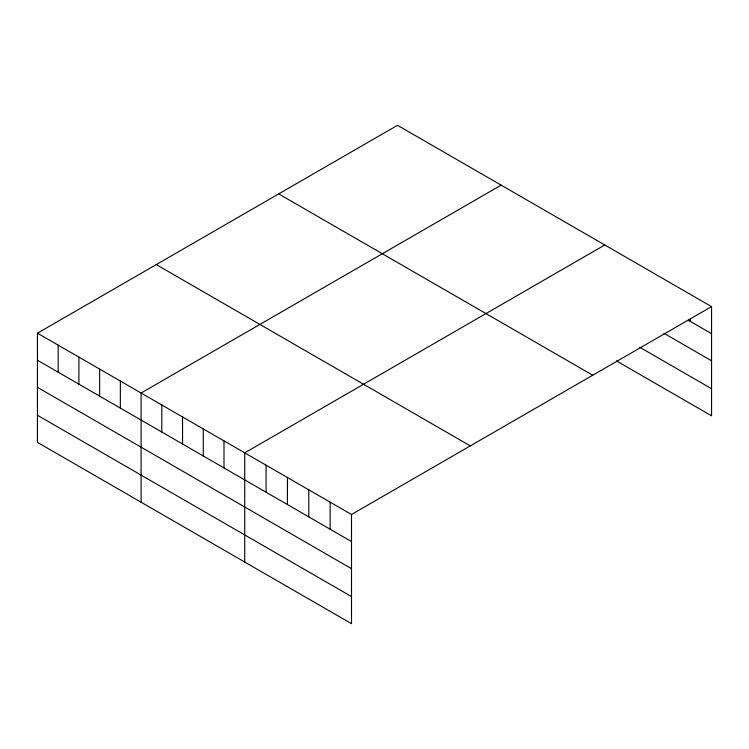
<?xml version="1.0" encoding="UTF-8"?>
<svg xmlns="http://www.w3.org/2000/svg" width="749" height="749" viewBox="0 0 749 749"><rect width="100%" height="100%" fill="white"/><g stroke="black" fill="none" stroke-linecap="round" stroke-linejoin="round"><path stroke-width="1.12" d="M37.45 333.183L351.496 514.497L351.496 623.692L37.45 442.378L37.45 333.183L397.504 125.308L711.55 306.622L711.55 415.817L616.418 360.896M501.137 185.143L141.084 393.019L141.084 502.204M604.771 244.979L244.726 452.855L244.726 562.04M351.496 514.497L711.55 306.622M688.256 320.216L711.55 333.67M663.989 333.314L711.55 360.775M639.721 347.236L711.55 388.703M278.684 193.907L592.731 375.221M156.269 264.584L470.316 445.898M37.45 360.232L351.496 541.546M37.45 387.336L351.496 568.65M37.45 415.264L351.496 596.579M690.194 319.083L690.194 321.34M330.14 502.167L330.14 529.215M308.785 489.837L308.785 516.885M287.429 477.516L287.429 504.554M266.082 465.185L266.082 492.224M223.998 440.889L223.998 467.928M203.269 428.915L203.269 455.963M182.541 416.95L182.541 443.998M161.812 404.984L161.812 432.033M120.355 381.054L120.355 408.093M99.636 369.088L99.636 396.127M78.907 357.114L78.907 384.162M58.179 345.149L58.179 372.197"/></g></svg>
